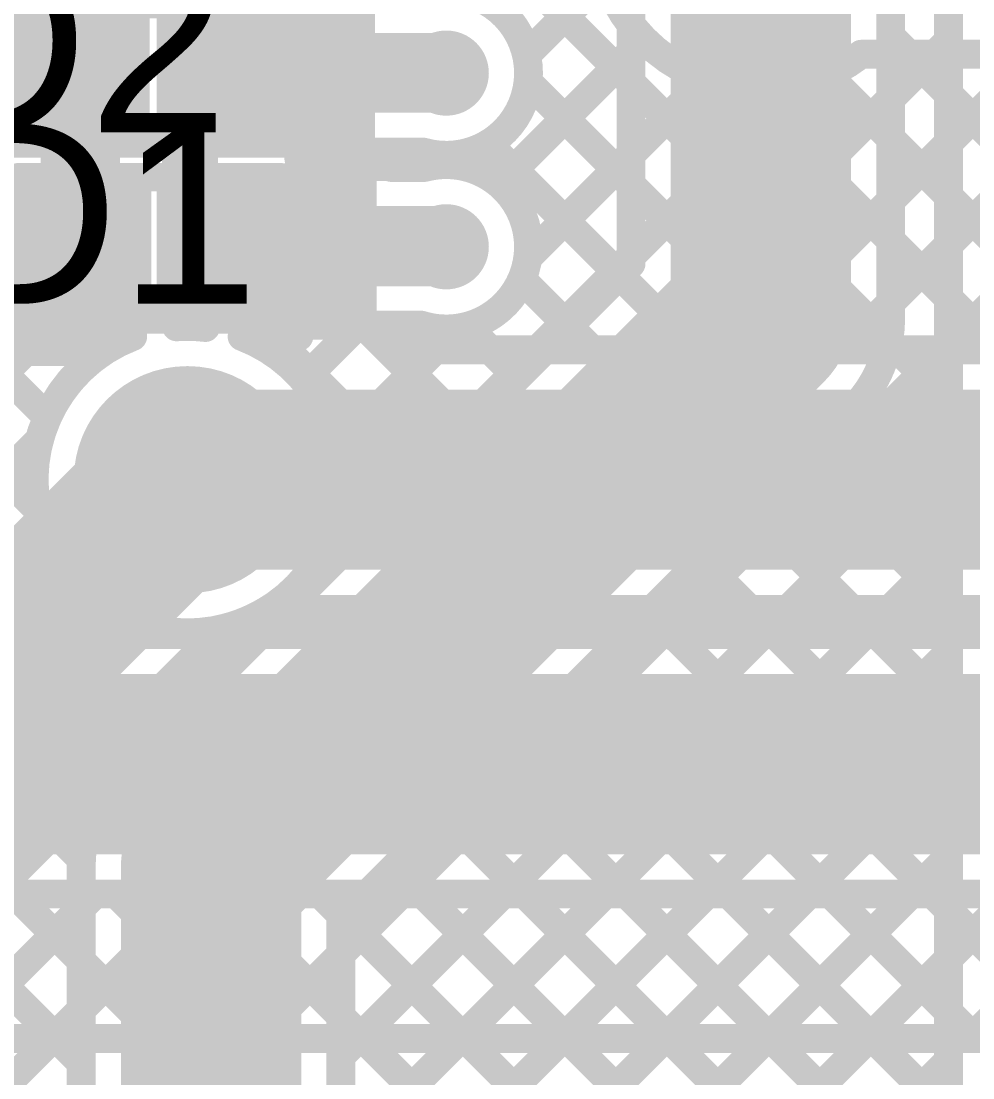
# Model space of a CAD drawing. Header units: millimetres. Extents: x 0 to 214, y 0 to 214.
# Drawn here: x 1.0279 to 1.2918, y 1.6591 to 1.9522 of the extents above; entities that cross this region are included whole.
import ezdxf

# ---------------------------------------------------------------- set-up
doc = ezdxf.new("R2010")
doc.units = ezdxf.units.MM
doc.header["$MEASUREMENT"] = 0
for name, color, linetype in [('BottomLayer', 5, 'Continuous'), ('BottomOverlay', 54, 'Continuous'), ('BottomPaste', 16, 'Continuous'), ('BottomSolder', 6, 'Continuous'), ('TopLayer', 1, 'Continuous'), ('TopOverlay', 2, 'Continuous'), ('TopPaste', 8, 'Continuous'), ('TopSolder', 216, 'Continuous'), ('ViaHoleLayer', 16, 'Continuous')]:
    doc.layers.add(name, color=color, linetype=linetype)
doc.styles.add('Arial', font='', dxfattribs={"height": 0.2})
doc.styles.get('Arial').set_extended_font_data('Arial')

# ---------------------------------------------------------------- blocks, each defined once
blk = doc.blocks.new('RES_0603_B_232')
at = {"layer": 'BottomLayer'}
for points in [[(-0.045, -0.0175), (-0.045, 0.0175), (-0.015, 0.0175), (-0.015, -0.0175)], [(0.015, -0.0175), (0.015, 0.0175), (0.045, 0.0175), (0.045, -0.0175)]]:
    blk.add_hatch(color=5, dxfattribs=at).paths.add_polyline_path(points)
at = {"layer": 'BottomPaste'}
for points in [[(-0.045, -0.0175), (-0.045, 0.0175), (-0.015, 0.0175), (-0.015, -0.0175)], [(0.015, -0.0175), (0.015, 0.0175), (0.045, 0.0175), (0.045, -0.0175)]]:
    blk.add_hatch(color=16, dxfattribs=at).paths.add_polyline_path(points)
at = {"layer": 'BottomSolder'}
for points in [[(-0.049, -0.0215), (-0.049, 0.0215), (-0.011, 0.0215), (-0.011, -0.0215)], [(0.011, -0.0215), (0.011, 0.0215), (0.049, 0.0215), (0.049, -0.0215)]]:
    blk.add_hatch(color=6, dxfattribs=at).paths.add_polyline_path(points)
at = {"layer": 'BottomOverlay', "const_width": 0.005}
for points in [[(-0.049, 0.021), (0.049, 0.021)], [(-0.049, -0.021), (-0.049, 0.021)], [(0.049, -0.021), (0.049, 0.021)], [(-0.049, -0.021), (0.049, -0.021)]]:
    blk.add_lwpolyline(points, dxfattribs=at)
at = {"layer": 'BottomOverlay', "const_width": 0.0025}
for points in [[(-0.05025, 0.021, 1), (-0.04775, 0.021, 1)], [(-0.05025, 0.021, 1), (-0.04775, 0.021, 1)], [(0.04775, 0.021, 1), (0.05025, 0.021, 1)], [(0.04775, 0.021, 1), (0.05025, 0.021, 1)], [(-0.05025, -0.021, 1), (-0.04775, -0.021, 1)], [(-0.05025, -0.021, 1), (-0.04775, -0.021, 1)], [(0.04775, -0.021, 1), (0.05025, -0.021, 1)], [(0.04775, -0.021, 1), (0.05025, -0.021, 1)]]:
    blk.add_lwpolyline(points, format="xyb", close=True, dxfattribs=at)
blk = doc.blocks.new('RES_0603_B_233')
at = {"layer": 'BottomLayer'}
for points in [[(-0.045, -0.0175), (-0.045, 0.0175), (-0.015, 0.0175), (-0.015, -0.0175)], [(0.015, -0.0175), (0.015, 0.0175), (0.045, 0.0175), (0.045, -0.0175)]]:
    blk.add_hatch(color=5, dxfattribs=at).paths.add_polyline_path(points)
at = {"layer": 'BottomPaste'}
for points in [[(-0.045, -0.0175), (-0.045, 0.0175), (-0.015, 0.0175), (-0.015, -0.0175)], [(0.015, -0.0175), (0.015, 0.0175), (0.045, 0.0175), (0.045, -0.0175)]]:
    blk.add_hatch(color=16, dxfattribs=at).paths.add_polyline_path(points)
at = {"layer": 'BottomSolder'}
for points in [[(-0.049, -0.0215), (-0.049, 0.0215), (-0.011, 0.0215), (-0.011, -0.0215)], [(0.011, -0.0215), (0.011, 0.0215), (0.049, 0.0215), (0.049, -0.0215)]]:
    blk.add_hatch(color=6, dxfattribs=at).paths.add_polyline_path(points)
at = {"layer": 'BottomOverlay', "const_width": 0.005}
for points in [[(-0.049, 0.021), (0.049, 0.021)], [(-0.049, -0.021), (-0.049, 0.021)], [(0.049, -0.021), (0.049, 0.021)], [(-0.049, -0.021), (0.049, -0.021)]]:
    blk.add_lwpolyline(points, dxfattribs=at)
at = {"layer": 'BottomOverlay', "const_width": 0.0025}
for points in [[(-0.05025, 0.021, 1), (-0.04775, 0.021, 1)], [(-0.05025, 0.021, 1), (-0.04775, 0.021, 1)], [(0.04775, 0.021, 1), (0.05025, 0.021, 1)], [(0.04775, 0.021, 1), (0.05025, 0.021, 1)], [(-0.05025, -0.021, 1), (-0.04775, -0.021, 1)], [(-0.05025, -0.021, 1), (-0.04775, -0.021, 1)], [(0.04775, -0.021, 1), (0.05025, -0.021, 1)], [(0.04775, -0.021, 1), (0.05025, -0.021, 1)]]:
    blk.add_lwpolyline(points, format="xyb", close=True, dxfattribs=at)
blk = doc.blocks.new('LED_0402_259')
at = {"layer": 'TopLayer'}
for points in [[(-0.0309055, 0.01417325), (-0.0064961, 0.01417325), (-0.0064961, -0.01417325), (-0.0309055, -0.01417325)], [(0.0064961, 0.01417325), (0.0309055, 0.01417325), (0.0309055, -0.01417325), (0.0064961, -0.01417325)]]:
    blk.add_hatch(color=1, dxfattribs=at).paths.add_polyline_path(points)
at = {"layer": 'TopOverlay'}
blk.add_hatch(color=2, dxfattribs=at).paths.add_polyline_path([(0.0370004, -0.0220328), (0.0630004, -0.0220328), (0.0630004, 0.0219672), (0.0370004, 0.0219672)])
at = {"layer": 'TopPaste'}
for points in [[(-0.0309055, 0.01417325), (-0.0064961, 0.01417325), (-0.0064961, -0.01417325), (-0.0309055, -0.01417325)], [(0.0064961, 0.01417325), (0.0309055, 0.01417325), (0.0309055, -0.01417325), (0.0064961, -0.01417325)]]:
    blk.add_hatch(color=8, dxfattribs=at).paths.add_polyline_path(points)
at = {"layer": 'TopSolder'}
for points in [[(-0.0349055, 0.01817325), (-0.0024961, 0.01817325), (-0.0024961, -0.01817325), (-0.0349055, -0.01817325)], [(0.0024961, 0.01817325), (0.0349055, 0.01817325), (0.0349055, -0.01817325), (0.0024961, -0.01817325)]]:
    blk.add_hatch(color=216, dxfattribs=at).paths.add_polyline_path(points)
at = {"layer": 'TopOverlay', "const_width": 0.007874}
for points in [[(-0.036, -0.019), (-0.036, 0.019)], [(-0.036, 0.019), (0.037, 0.019)], [(0.037, -0.019), (0.037, 0.019)], [(-0.036, -0.019), (0.037, -0.019)]]:
    blk.add_lwpolyline(points, dxfattribs=at)
at = {"layer": 'TopOverlay', "const_width": 0.003937}
for points in [[(-0.0379685, 0.019, 1), (-0.0340315, 0.019, 1)], [(-0.0379685, 0.019, 1), (-0.0340315, 0.019, 1)], [(0.0350315, 0.019, 1), (0.0389685, 0.019, 1)], [(0.0350315, 0.019, 1), (0.0389685, 0.019, 1)], [(-0.0379685, -0.019, 1), (-0.0340315, -0.019, 1)], [(-0.0379685, -0.019, 1), (-0.0340315, -0.019, 1)], [(0.0350315, -0.019, 1), (0.0389685, -0.019, 1)], [(0.0350315, -0.019, 1), (0.0389685, -0.019, 1)]]:
    blk.add_lwpolyline(points, format="xyb", close=True, dxfattribs=at)
blk = doc.blocks.new('LED_0402_260')
at = {"layer": 'TopLayer'}
for points in [[(-0.0309055, 0.01417325), (-0.0064961, 0.01417325), (-0.0064961, -0.01417325), (-0.0309055, -0.01417325)], [(0.0064961, 0.01417325), (0.0309055, 0.01417325), (0.0309055, -0.01417325), (0.0064961, -0.01417325)]]:
    blk.add_hatch(color=1, dxfattribs=at).paths.add_polyline_path(points)
at = {"layer": 'TopOverlay'}
blk.add_hatch(color=2, dxfattribs=at).paths.add_polyline_path([(0.0370004, -0.0220328), (0.0630004, -0.0220328), (0.0630004, 0.0219672), (0.0370004, 0.0219672)])
at = {"layer": 'TopPaste'}
for points in [[(-0.0309055, 0.01417325), (-0.0064961, 0.01417325), (-0.0064961, -0.01417325), (-0.0309055, -0.01417325)], [(0.0064961, 0.01417325), (0.0309055, 0.01417325), (0.0309055, -0.01417325), (0.0064961, -0.01417325)]]:
    blk.add_hatch(color=8, dxfattribs=at).paths.add_polyline_path(points)
at = {"layer": 'TopSolder'}
for points in [[(-0.0349055, 0.01817325), (-0.0024961, 0.01817325), (-0.0024961, -0.01817325), (-0.0349055, -0.01817325)], [(0.0024961, 0.01817325), (0.0349055, 0.01817325), (0.0349055, -0.01817325), (0.0024961, -0.01817325)]]:
    blk.add_hatch(color=216, dxfattribs=at).paths.add_polyline_path(points)
at = {"layer": 'TopOverlay', "const_width": 0.007874}
for points in [[(-0.036, 0.019), (0.037, 0.019)], [(-0.036, -0.019), (-0.036, 0.019)], [(0.037, -0.019), (0.037, 0.019)], [(-0.036, -0.019), (0.037, -0.019)]]:
    blk.add_lwpolyline(points, dxfattribs=at)
at = {"layer": 'TopOverlay', "const_width": 0.003937}
for points in [[(-0.0379685, 0.019, 1), (-0.0340315, 0.019, 1)], [(-0.0379685, 0.019, 1), (-0.0340315, 0.019, 1)], [(0.0350315, 0.019, 1), (0.0389685, 0.019, 1)], [(0.0350315, 0.019, 1), (0.0389685, 0.019, 1)], [(-0.0379685, -0.019, 1), (-0.0340315, -0.019, 1)], [(-0.0379685, -0.019, 1), (-0.0340315, -0.019, 1)], [(0.0350315, -0.019, 1), (0.0389685, -0.019, 1)], [(0.0350315, -0.019, 1), (0.0389685, -0.019, 1)]]:
    blk.add_lwpolyline(points, format="xyb", close=True, dxfattribs=at)

msp = doc.modelspace()

# ---------------------------------------------------------------- hatches: boundary and pattern name
at = {"layer": 'BottomLayer'}
h = msp.add_hatch(color=5, dxfattribs=at)
edge = h.paths.add_edge_path()
edge.add_arc((1.233, 1.979), 0.031496, 0, 360)
h = msp.add_hatch(color=5, dxfattribs=at)
edge = h.paths.add_edge_path()
edge.add_arc((1.1457653, 1.9377653), 0.011811, 0, 360)
h = msp.add_hatch(color=5, dxfattribs=at)
edge = h.paths.add_edge_path()
edge.add_arc((1.1457653, 1.8895906), 0.011811, 0, 360)
h = msp.add_hatch(color=5, dxfattribs=at)
edge = h.paths.add_edge_path()
edge.add_arc((1.074, 1.825), 0.031496, 0, 360)
at = {"layer": 'BottomSolder'}
h = msp.add_hatch(color=6, dxfattribs=at)
edge = h.paths.add_edge_path()
edge.add_arc((1.074, 1.825), 0.019748, 0, 360)
at = {"layer": 'TopLayer'}
h = msp.add_hatch(color=1, dxfattribs=at)
edge = h.paths.add_edge_path()
edge.add_arc((1.233, 1.979), 0.031496, 0, 360)
h = msp.add_hatch(color=1, dxfattribs=at)
edge = h.paths.add_edge_path()
edge.add_arc((1.1457653, 1.9377653), 0.011811, 0, 360)
h = msp.add_hatch(color=1, dxfattribs=at)
edge = h.paths.add_edge_path()
edge.add_arc((1.1457653, 1.8895906), 0.011811, 0, 360)
h = msp.add_hatch(color=1, dxfattribs=at)
edge = h.paths.add_edge_path()
edge.add_arc((1.074, 1.825), 0.031496, 0, 360)
at = {"layer": 'TopSolder'}
h = msp.add_hatch(color=216, dxfattribs=at)
edge = h.paths.add_edge_path()
edge.add_arc((1.074, 1.825), 0.019748, 0, 360)
at = {"layer": 'ViaHoleLayer'}
h = msp.add_hatch(color=16, dxfattribs=at)
edge = h.paths.add_edge_path()
edge.add_arc((1.1457653, 1.9377653), 0.0059055, 0, 360)
h = msp.add_hatch(color=16, dxfattribs=at)
edge = h.paths.add_edge_path()
edge.add_arc((1.1457653, 1.8895906), 0.0059055, 0, 360)
h = msp.add_hatch(color=16, dxfattribs=at)
edge = h.paths.add_edge_path()
edge.add_arc((1.074, 1.825), 0.015748, 0, 360)

# ---------------------------------------------------------------- linework, layer by layer
at = {"layer": 'BottomLayer', "const_width": 0.008}
for points in [[(1.260819, 1.943, -2.036529733879477), (1.260819, 2.015)], [(1.1397369, 1.9597653, -0.4949039698494527), (1.1685763, 1.9377653)], [(1.1685763, 1.9377653, -0.4949039698494526), (1.1397369, 1.9157653)], [(1.1397369, 1.9115906, -0.4949039698494527), (1.1685763, 1.8895906)], [(1.1685763, 1.8895906, -0.4949039698494526), (1.1397369, 1.8675906)], [(1.071, 1.8673901, -0.04718108899777586), (1.079, 1.8672009)], [(1.0965814, 1.789, -0.9891756814934873), (1.0506405, 1.8605)]]:
    msp.add_lwpolyline(points, format="xyb", dxfattribs=at)
at = {"layer": 'BottomLayer'}
for points, const_width in [([(0.871507, 1.9777318), (1.0322696, 1.8169692)], 0.008), ([(1.233, 1.937504), (1.233, 1.979)], 0.01), ([(1.1616692, 1.9704126), (1.2710818, 1.861)], 0.008), ([(0.8573649, 1.9635897), (1.0388766, 1.7820779)], 0.008), ([(1.1680078, 1.9428264), (1.1898275, 1.9646461)], 0.008), ([(1.0705004, 1.9175), (1.0705004, 1.9580306)], 0.008), ([(1.0785004, 1.9092653), (1.0785004, 1.9580306)], 0.008), ([(1.0705004, 1.9484442), (1.0785004, 1.9404442)], 0.008), ([(1.1604836, 1.9070179), (1.2005634, 1.9470977)], 0.008), ([(1.0162347, 1.9377653), (1.0445004, 1.9377653)], 0.02), ([(1.1054996, 1.9377653), (1.1455306, 1.9377653)], 0.022), ([(1.1993186, 1.861), (1.2813186, 1.943)], 0.008), ([(1.2276029, 1.861), (1.3096029, 1.943)], 0.008), ([(1.2558872, 1.861), (1.3378872, 1.943)], 0.008), ([(1.260819, 1.943), (1.387181, 1.943)], 0.008), ([(1.2739347, 1.943), (1.3559347, 1.861)], 0.008), ([(1.2841715, 1.861), (1.3661715, 1.943)], 0.008), ([(1.0705004, 1.9301719), (1.0785004, 1.9381719)], 0.008), ([(1.2513026, 1.9373478), (1.3276504, 1.861)], 0.008), ([(1.1683839, 1.8866339), (1.2178503, 1.9361003)], 0.008), ([(1.168448, 1.9353495), (1.2427975, 1.861)], 0.008), ([(1.1710343, 1.861), (1.2452062, 1.9351719)], 0.008), ([(1.2263776, 1.9339885), (1.2993661, 1.861)], 0.008), ([(1.0705004, 1.9201599), (1.0785004, 1.9121599)], 0.008), ([(1.071, 1.8673901), (1.071, 1.9175)], 0.008), ([(1.1305004, 1.9115906), (1.1305004, 1.9157653)], 0.008), ([(1.131, 1.9157653), (1.1397369, 1.9157653)], 0.008), ([(1.131, 1.9115906), (1.131, 1.9157653)], 0.008), ([(1.1314636, 1.9157653), (1.1356383, 1.9115906)], 0.008), ([(1.1573803, 1.9181329), (1.2145132, 1.861)], 0.008), ([(1.136772, 1.9115906), (1.1407042, 1.9155228)], 0.008), ([(1.131, 1.9115906), (1.1397369, 1.9115906)], 0.008), ([(1.071, 1.9023872), (1.0785004, 1.9098876)], 0.008), ([(1.079, 1.8672009), (1.079, 1.9092653)], 0.008), ([(1.1055906, 1.8895906), (1.1457653, 1.8895906)], 0.022), ([(0.998, 1.889), (1.045, 1.889)], 0.02), ([(1.071, 1.891376), (1.079, 1.883376)], 0.008), ([(1.071, 1.8741029), (1.079, 1.8821029)], 0.008), ([(1.1666994, 1.8805295), (1.1862289, 1.861)], 0.008), ([(1.0095231, 1.868), (1.0351965, 1.8423266)], 0.008), ([(1.131, 1.8675906), (1.1397369, 1.8675906)], 0.008), ([(1.131, 1.861), (1.131, 1.8675906)], 0.008), ([(1.14275, 1.861), (1.148722, 1.866972)], 0.008), ([(1.1514463, 1.8674983), (1.1579446, 1.861)], 0.008), ([(0.9506907, 1.7820779), (1.0291128, 1.8605)], 0.008), ([(1.019, 1.8605), (1.0506405, 1.8605)], 0.008), ([(1.0453074, 1.8605), (1.0475478, 1.8582596)], 0.008), ([(1.131, 1.861), (1.3794186, 1.861)], 0.008), ([(1.073, 1.825), (1.074, 1.825)], 0.05), ([(1.074, 1.825), (1.402, 1.825)], 0.05), ([(0.978975, 1.7820779), (1.0329725, 1.8360754)], 0.008), ([(1.0072593, 1.7820779), (1.0345022, 1.8093208)], 0.008), ([(1.0355436, 1.7820779), (1.0462666, 1.7928009)], 0.008), ([(1.0921122, 1.7820779), (1.0990343, 1.789)], 0.008), ([(1.0965814, 1.789), (1.3794186, 1.789)], 0.008), ([(1.1168074, 1.789), (1.1237295, 1.7820779)], 0.008), ([(1.1203965, 1.7820779), (1.1273186, 1.789)], 0.008), ([(1.1450917, 1.789), (1.1520138, 1.7820779)], 0.008), ([(1.1486808, 1.7820779), (1.1556029, 1.789)], 0.008), ([(1.173376, 1.789), (1.1802981, 1.7820779)], 0.008), ([(1.1769651, 1.7820779), (1.1838872, 1.789)], 0.008), ([(1.2016603, 1.789), (1.2085824, 1.7820779)], 0.008), ([(1.2052494, 1.7820779), (1.2121715, 1.789)], 0.008), ([(1.2299446, 1.789), (1.2368667, 1.7820779)], 0.008), ([(1.2335337, 1.7820779), (1.2404558, 1.789)], 0.008), ([(1.2582289, 1.789), (1.265151, 1.7820779)], 0.008), ([(1.261818, 1.7820779), (1.2687401, 1.789)], 0.008), ([(1.2865132, 1.789), (1.2934353, 1.7820779)], 0.008), ([(1.2901023, 1.7820779), (1.2970244, 1.789)], 0.008), ([(1.0913266, 1.7861965), (1.0954452, 1.7820779)], 0.008), ([(0.9205035, 1.7820779), (1.3794186, 1.7820779)], 0.008), ([(0.8979221, 1.7460779), (1.402, 1.7460779)], 0.05), ([(0.9205035, 1.7100779), (1.3794186, 1.7100779)], 0.008), ([(0.9977394, 1.7100779), (1.0378173, 1.67)], 0.008), ([(1.0083186, 1.67), (1.0483965, 1.7100779)], 0.008), ([(1.0260237, 1.7100779), (1.0661016, 1.67)], 0.008), ([(1.0366029, 1.67), (1.0766808, 1.7100779)], 0.008), ([(1.054308, 1.7100779), (1.0943859, 1.67)], 0.008), ([(1.0648872, 1.67), (1.1049651, 1.7100779)], 0.008), ([(1.0825923, 1.7100779), (1.1226702, 1.67)], 0.008), ([(1.0931715, 1.67), (1.1332494, 1.7100779)], 0.008), ([(1.1108766, 1.7100779), (1.1509545, 1.67)], 0.008), ([(1.1214558, 1.67), (1.1615337, 1.7100779)], 0.008), ([(1.1391609, 1.7100779), (1.1792388, 1.67)], 0.008), ([(1.1497401, 1.67), (1.189818, 1.7100779)], 0.008), ([(1.1674452, 1.7100779), (1.2075231, 1.67)], 0.008), ([(1.1780244, 1.67), (1.2181023, 1.7100779)], 0.008), ([(1.1957295, 1.7100779), (1.2358074, 1.67)], 0.008), ([(1.2063087, 1.67), (1.2463866, 1.7100779)], 0.008), ([(1.2240138, 1.7100779), (1.2640917, 1.67)], 0.008), ([(1.234593, 1.67), (1.2746709, 1.7100779)], 0.008), ([(1.2522981, 1.7100779), (1.292376, 1.67)], 0.008), ([(1.2628773, 1.67), (1.3029552, 1.7100779)], 0.008), ([(1.2805824, 1.7100779), (1.3206603, 1.67)], 0.008), ([(1.2911616, 1.67), (1.3312395, 1.7100779)], 0.008), ([(0.5242672, 1.67), (1.3794186, 1.67)], 0.008)]:
    msp.add_lwpolyline(points, dxfattribs=dict(at, const_width=const_width))
for points, const_width in [([(1.0685004, 1.9484442, 1), (1.0725004, 1.9484442, 1)], 0.004), ([(1.1985634, 1.9470977, 1), (1.2025634, 1.9470977, 1)], 0.004), ([(1.0395004, 1.9377653, 1), (1.0495004, 1.9377653, 1)], 0.01), ([(1.0999996, 1.9377653, 1), (1.1109996, 1.9377653, 1)], 0.011), ([(1.1400306, 1.9377653, 1), (1.1510306, 1.9377653, 1)], 0.011), ([(1.1660078, 1.9428264, 1), (1.1700078, 1.9428264, 1)], 0.004), ([(1.258819, 1.943, 1), (1.262819, 1.943, 1)], 0.004), ([(1.258819, 1.943, 1), (1.262819, 1.943, 1)], 0.004), ([(1.2719347, 1.943, 1), (1.2759347, 1.943, 1)], 0.004), ([(1.2793186, 1.943, 1), (1.2833186, 1.943, 1)], 0.004), ([(1.0765004, 1.9404442, 1), (1.0805004, 1.9404442, 1)], 0.004), ([(1.0765004, 1.9381719, 1), (1.0805004, 1.9381719, 1)], 0.004), ([(1.1665763, 1.9377653, 1), (1.1705763, 1.9377653, 1)], 0.004), ([(1.1665763, 1.9377653, 1), (1.1705763, 1.9377653, 1)], 0.004), ([(1.2305, 1.937504, 1), (1.2355, 1.937504, 1)], 0.005), ([(1.2493026, 1.9373478, 1), (1.2533026, 1.9373478, 1)], 0.004), ([(1.166448, 1.9353495, 1), (1.170448, 1.9353495, 1)], 0.004), ([(1.2158503, 1.9361003, 1), (1.2198503, 1.9361003, 1)], 0.004), ([(1.2243776, 1.9339885, 1), (1.2283776, 1.9339885, 1)], 0.004), ([(1.2432062, 1.9351719, 1), (1.2472062, 1.9351719, 1)], 0.004), ([(1.0685004, 1.9301719, 1), (1.0725004, 1.9301719, 1)], 0.004), ([(1.0685004, 1.9201599, 1), (1.0725004, 1.9201599, 1)], 0.004), ([(1.0685004, 1.9175, 1), (1.0725004, 1.9175, 1)], 0.004), ([(1.069, 1.9175, 1), (1.073, 1.9175, 1)], 0.004), ([(1.1285004, 1.9157653, 1), (1.1325004, 1.9157653, 1)], 0.004), ([(1.129, 1.9157653, 1), (1.133, 1.9157653, 1)], 0.004), ([(1.129, 1.9157653, 1), (1.133, 1.9157653, 1)], 0.004), ([(1.1294636, 1.9157653, 1), (1.1334636, 1.9157653, 1)], 0.004), ([(1.1377369, 1.9157653, 1), (1.1417369, 1.9157653, 1)], 0.004), ([(1.1377369, 1.9157653, 1), (1.1417369, 1.9157653, 1)], 0.004), ([(1.1553803, 1.9181329, 1), (1.1593803, 1.9181329, 1)], 0.004), ([(1.1387042, 1.9155228, 1), (1.1427042, 1.9155228, 1)], 0.004), ([(1.0765004, 1.9121599, 1), (1.0805004, 1.9121599, 1)], 0.004), ([(1.1285004, 1.9115906, 1), (1.1325004, 1.9115906, 1)], 0.004), ([(1.129, 1.9115906, 1), (1.133, 1.9115906, 1)], 0.004), ([(1.129, 1.9115906, 1), (1.133, 1.9115906, 1)], 0.004), ([(1.1336383, 1.9115906, 1), (1.1376383, 1.9115906, 1)], 0.004), ([(1.134772, 1.9115906, 1), (1.138772, 1.9115906, 1)], 0.004), ([(1.1377369, 1.9115906, 1), (1.1417369, 1.9115906, 1)], 0.004), ([(1.1377369, 1.9115906, 1), (1.1417369, 1.9115906, 1)], 0.004), ([(1.0765004, 1.9098876, 1), (1.0805004, 1.9098876, 1)], 0.004), ([(1.0765004, 1.9092653, 1), (1.0805004, 1.9092653, 1)], 0.004), ([(1.077, 1.9092653, 1), (1.081, 1.9092653, 1)], 0.004), ([(1.1584836, 1.9070179, 1), (1.1624836, 1.9070179, 1)], 0.004), ([(1.069, 1.9023872, 1), (1.073, 1.9023872, 1)], 0.004), ([(1.1000906, 1.8895906, 1), (1.1110906, 1.8895906, 1)], 0.011), ([(1.1402653, 1.8895906, 1), (1.1512653, 1.8895906, 1)], 0.011), ([(1.04, 1.889, 1), (1.05, 1.889, 1)], 0.01), ([(1.069, 1.891376, 1), (1.073, 1.891376, 1)], 0.004), ([(1.1665763, 1.8895906, 1), (1.1705763, 1.8895906, 1)], 0.004), ([(1.1665763, 1.8895906, 1), (1.1705763, 1.8895906, 1)], 0.004), ([(1.1663839, 1.8866339, 1), (1.1703839, 1.8866339, 1)], 0.004), ([(1.077, 1.883376, 1), (1.081, 1.883376, 1)], 0.004), ([(1.077, 1.8821029, 1), (1.081, 1.8821029, 1)], 0.004), ([(1.1646994, 1.8805295, 1), (1.1686994, 1.8805295, 1)], 0.004), ([(1.069, 1.8741029, 1), (1.073, 1.8741029, 1)], 0.004), ([(1.069, 1.8673901, 1), (1.073, 1.8673901, 1)], 0.004), ([(1.069, 1.8673901, 1), (1.073, 1.8673901, 1)], 0.004), ([(1.077, 1.8672009, 1), (1.081, 1.8672009, 1)], 0.004), ([(1.077, 1.8672009, 1), (1.081, 1.8672009, 1)], 0.004), ([(1.129, 1.8675906, 1), (1.133, 1.8675906, 1)], 0.004), ([(1.129, 1.8675906, 1), (1.133, 1.8675906, 1)], 0.004), ([(1.1377369, 1.8675906, 1), (1.1417369, 1.8675906, 1)], 0.004), ([(1.1377369, 1.8675906, 1), (1.1417369, 1.8675906, 1)], 0.004), ([(1.146722, 1.866972, 1), (1.150722, 1.866972, 1)], 0.004), ([(1.1494463, 1.8674983, 1), (1.1534463, 1.8674983, 1)], 0.004), ([(1.0271128, 1.8605, 1), (1.0311128, 1.8605, 1)], 0.004), ([(1.0433074, 1.8605, 1), (1.0473074, 1.8605, 1)], 0.004), ([(1.0486405, 1.8605, 1), (1.0526405, 1.8605, 1)], 0.004), ([(1.0486405, 1.8605, 1), (1.0526405, 1.8605, 1)], 0.004), ([(1.129, 1.861, 1), (1.133, 1.861, 1)], 0.004), ([(1.129, 1.861, 1), (1.133, 1.861, 1)], 0.004), ([(1.14075, 1.861, 1), (1.14475, 1.861, 1)], 0.004), ([(1.1559446, 1.861, 1), (1.1599446, 1.861, 1)], 0.004), ([(1.1690343, 1.861, 1), (1.1730343, 1.861, 1)], 0.004), ([(1.1842289, 1.861, 1), (1.1882289, 1.861, 1)], 0.004), ([(1.1973186, 1.861, 1), (1.2013186, 1.861, 1)], 0.004), ([(1.2125132, 1.861, 1), (1.2165132, 1.861, 1)], 0.004), ([(1.2256029, 1.861, 1), (1.2296029, 1.861, 1)], 0.004), ([(1.2407975, 1.861, 1), (1.2447975, 1.861, 1)], 0.004), ([(1.2538872, 1.861, 1), (1.2578872, 1.861, 1)], 0.004), ([(1.2690818, 1.861, 1), (1.2730818, 1.861, 1)], 0.004), ([(1.2821715, 1.861, 1), (1.2861715, 1.861, 1)], 0.004), ([(1.0455478, 1.8582596, 1), (1.0495478, 1.8582596, 1)], 0.004), ([(1.0605, 1.825, 1), (1.0855, 1.825, 1)], 0.025), ([(1.0615, 1.825, 1), (1.0865, 1.825, 1)], 0.025), ([(1.0615, 1.825, 1), (1.0865, 1.825, 1)], 0.025), ([(1.0331965, 1.8423266, 1), (1.0371965, 1.8423266, 1)], 0.004), ([(1.0309725, 1.8360754, 1), (1.0349725, 1.8360754, 1)], 0.004), ([(1.0302696, 1.8169692, 1), (1.0342696, 1.8169692, 1)], 0.004), ([(1.0325022, 1.8093208, 1), (1.0365022, 1.8093208, 1)], 0.004), ([(1.0442666, 1.7928009, 1), (1.0482666, 1.7928009, 1)], 0.004), ([(1.0945814, 1.789, 1), (1.0985814, 1.789, 1)], 0.004), ([(1.0945814, 1.789, 1), (1.0985814, 1.789, 1)], 0.004), ([(1.0970343, 1.789, 1), (1.1010343, 1.789, 1)], 0.004), ([(1.1148074, 1.789, 1), (1.1188074, 1.789, 1)], 0.004), ([(1.1253186, 1.789, 1), (1.1293186, 1.789, 1)], 0.004), ([(1.1430917, 1.789, 1), (1.1470917, 1.789, 1)], 0.004), ([(1.1536029, 1.789, 1), (1.1576029, 1.789, 1)], 0.004), ([(1.171376, 1.789, 1), (1.175376, 1.789, 1)], 0.004), ([(1.1818872, 1.789, 1), (1.1858872, 1.789, 1)], 0.004), ([(1.1996603, 1.789, 1), (1.2036603, 1.789, 1)], 0.004), ([(1.2101715, 1.789, 1), (1.2141715, 1.789, 1)], 0.004), ([(1.2279446, 1.789, 1), (1.2319446, 1.789, 1)], 0.004), ([(1.2384558, 1.789, 1), (1.2424558, 1.789, 1)], 0.004), ([(1.2562289, 1.789, 1), (1.2602289, 1.789, 1)], 0.004), ([(1.2667401, 1.789, 1), (1.2707401, 1.789, 1)], 0.004), ([(1.2845132, 1.789, 1), (1.2885132, 1.789, 1)], 0.004), ([(1.0893266, 1.7861965, 1), (1.0933266, 1.7861965, 1)], 0.004), ([(1.0335436, 1.7820779, 1), (1.0375436, 1.7820779, 1)], 0.004), ([(1.0368766, 1.7820779, 1), (1.0408766, 1.7820779, 1)], 0.004), ([(1.0901122, 1.7820779, 1), (1.0941122, 1.7820779, 1)], 0.004), ([(1.0934452, 1.7820779, 1), (1.0974452, 1.7820779, 1)], 0.004), ([(1.1183965, 1.7820779, 1), (1.1223965, 1.7820779, 1)], 0.004), ([(1.1217295, 1.7820779, 1), (1.1257295, 1.7820779, 1)], 0.004), ([(1.1466808, 1.7820779, 1), (1.1506808, 1.7820779, 1)], 0.004), ([(1.1500138, 1.7820779, 1), (1.1540138, 1.7820779, 1)], 0.004), ([(1.1749651, 1.7820779, 1), (1.1789651, 1.7820779, 1)], 0.004), ([(1.1782981, 1.7820779, 1), (1.1822981, 1.7820779, 1)], 0.004), ([(1.2032494, 1.7820779, 1), (1.2072494, 1.7820779, 1)], 0.004), ([(1.2065824, 1.7820779, 1), (1.2105824, 1.7820779, 1)], 0.004), ([(1.2315337, 1.7820779, 1), (1.2355337, 1.7820779, 1)], 0.004), ([(1.2348667, 1.7820779, 1), (1.2388667, 1.7820779, 1)], 0.004), ([(1.259818, 1.7820779, 1), (1.263818, 1.7820779, 1)], 0.004), ([(1.263151, 1.7820779, 1), (1.267151, 1.7820779, 1)], 0.004), ([(1.2881023, 1.7820779, 1), (1.2921023, 1.7820779, 1)], 0.004), ([(1.2914353, 1.7820779, 1), (1.2954353, 1.7820779, 1)], 0.004), ([(1.0240237, 1.7100779, 1), (1.0280237, 1.7100779, 1)], 0.004), ([(1.0463965, 1.7100779, 1), (1.0503965, 1.7100779, 1)], 0.004), ([(1.052308, 1.7100779, 1), (1.056308, 1.7100779, 1)], 0.004), ([(1.0746808, 1.7100779, 1), (1.0786808, 1.7100779, 1)], 0.004), ([(1.0805923, 1.7100779, 1), (1.0845923, 1.7100779, 1)], 0.004), ([(1.1029651, 1.7100779, 1), (1.1069651, 1.7100779, 1)], 0.004), ([(1.1088766, 1.7100779, 1), (1.1128766, 1.7100779, 1)], 0.004), ([(1.1312494, 1.7100779, 1), (1.1352494, 1.7100779, 1)], 0.004), ([(1.1371609, 1.7100779, 1), (1.1411609, 1.7100779, 1)], 0.004), ([(1.1595337, 1.7100779, 1), (1.1635337, 1.7100779, 1)], 0.004), ([(1.1654452, 1.7100779, 1), (1.1694452, 1.7100779, 1)], 0.004), ([(1.187818, 1.7100779, 1), (1.191818, 1.7100779, 1)], 0.004), ([(1.1937295, 1.7100779, 1), (1.1977295, 1.7100779, 1)], 0.004), ([(1.2161023, 1.7100779, 1), (1.2201023, 1.7100779, 1)], 0.004), ([(1.2220138, 1.7100779, 1), (1.2260138, 1.7100779, 1)], 0.004), ([(1.2443866, 1.7100779, 1), (1.2483866, 1.7100779, 1)], 0.004), ([(1.2502981, 1.7100779, 1), (1.2542981, 1.7100779, 1)], 0.004), ([(1.2726709, 1.7100779, 1), (1.2766709, 1.7100779, 1)], 0.004), ([(1.2785824, 1.7100779, 1), (1.2825824, 1.7100779, 1)], 0.004), ([(1.0346029, 1.67, 1), (1.0386029, 1.67, 1)], 0.004), ([(1.0358173, 1.67, 1), (1.0398173, 1.67, 1)], 0.004), ([(1.0628872, 1.67, 1), (1.0668872, 1.67, 1)], 0.004), ([(1.0641016, 1.67, 1), (1.0681016, 1.67, 1)], 0.004), ([(1.0911715, 1.67, 1), (1.0951715, 1.67, 1)], 0.004), ([(1.0923859, 1.67, 1), (1.0963859, 1.67, 1)], 0.004), ([(1.1194558, 1.67, 1), (1.1234558, 1.67, 1)], 0.004), ([(1.1206702, 1.67, 1), (1.1246702, 1.67, 1)], 0.004), ([(1.1477401, 1.67, 1), (1.1517401, 1.67, 1)], 0.004), ([(1.1489545, 1.67, 1), (1.1529545, 1.67, 1)], 0.004), ([(1.1760244, 1.67, 1), (1.1800244, 1.67, 1)], 0.004), ([(1.1772388, 1.67, 1), (1.1812388, 1.67, 1)], 0.004), ([(1.2043087, 1.67, 1), (1.2083087, 1.67, 1)], 0.004), ([(1.2055231, 1.67, 1), (1.2095231, 1.67, 1)], 0.004), ([(1.232593, 1.67, 1), (1.236593, 1.67, 1)], 0.004), ([(1.2338074, 1.67, 1), (1.2378074, 1.67, 1)], 0.004), ([(1.2608773, 1.67, 1), (1.2648773, 1.67, 1)], 0.004), ([(1.2620917, 1.67, 1), (1.2660917, 1.67, 1)], 0.004), ([(1.2891616, 1.67, 1), (1.2931616, 1.67, 1)], 0.004), ([(1.290376, 1.67, 1), (1.294376, 1.67, 1)], 0.004)]:
    msp.add_lwpolyline(points, format="xyb", close=True, dxfattribs=dict(at, const_width=const_width))
at = {"layer": 'TopLayer'}
for points, const_width in [([(0.8275232, 2.0499999), (1.0351965, 1.8423266)], 0.008), ([(1.285, 0.9835814), (1.285, 2.0100884)], 0.008), ([(1.233, 1.87), (1.233, 1.979)], 0.05), ([(1.0442992, 1.9379352), (1.0442992, 1.986)], 0.022), ([(1.1616692, 1.9704126), (1.197, 1.9350818)], 0.008), ([(1.1680078, 1.9428264), (1.1922216, 1.9670402)], 0.008), ([(1.197, 1.8849116), (1.197, 1.9564186)], 0.008), ([(1.269, 1.87), (1.269, 1.9564186)], 0.008), ([(1.269, 1.9479347), (1.285, 1.9319347)], 0.008), ([(1.269, 1.9306814), (1.285, 1.9466814)], 0.008), ([(1.0442992, 1.8898704), (1.0442992, 1.9379352)], 0.022), ([(1.0817008, 1.9379352), (1.0817858, 1.9378502)], 0.022), ([(1.0817858, 1.9378502), (1.1456804, 1.9378502)], 0.022), ([(1.1456804, 1.9378502), (1.1457653, 1.9377653)], 0.022), ([(1.1604836, 1.9070179), (1.197, 1.9435343)], 0.008), ([(1.168448, 1.9353495), (1.197, 1.9067975)], 0.008), ([(1.269, 1.9196504), (1.285, 1.9036504)], 0.008), ([(1.1049055, 1.9158502), (1.1394352, 1.9158502)], 0.008), ([(1.1087675, 1.9118704), (1.1127473, 1.9158502)], 0.008), ([(1.1313787, 1.9158502), (1.1353585, 1.9118704)], 0.008), ([(1.1573803, 1.9181329), (1.1938008, 1.8817124)], 0.008), ([(1.269, 1.9023971), (1.285, 1.9183971)], 0.008), ([(1.1049055, 1.9140391), (1.1070742, 1.9118704)], 0.008), ([(1.1370518, 1.9118704), (1.1407042, 1.9155228)], 0.008), ([(1.1683839, 1.8866339), (1.197, 1.91525)], 0.008), ([(1.1049055, 1.9118704), (1.1408712, 1.9118704)], 0.008), ([(1.0817008, 1.8898704), (1.1454855, 1.8898704)], 0.022), ([(1.1454855, 1.8898704), (1.1457653, 1.8895906)], 0.022), ([(1.080546, 1.717546), (1.233, 1.87)], 0.05), ([(1.269, 1.8913661), (1.285, 1.8753661)], 0.008), ([(1.269, 1.8741128), (1.285, 1.8901128)], 0.008), ([(0.9130343, 1.603), (1.197, 1.8869657)], 0.008), ([(1.0551376, 1.7430492), (1.197, 1.8849116)], 0.008), ([(1.1666994, 1.8805295), (1.1796587, 1.8675703)], 0.008), ([(1.1049055, 1.8678704), (1.1387957, 1.8678704)], 0.008), ([(1.1049055, 1.8646971), (1.1049055, 1.8678704)], 0.008), ([(1.1061991, 1.8527334), (1.1213361, 1.8678704)], 0.008), ([(1.1155706, 1.8338206), (1.148722, 1.866972)], 0.008), ([(1.1227899, 1.8678704), (1.1513744, 1.839286)], 0.008), ([(1.1514463, 1.8674983), (1.1655165, 1.8534281)], 0.008), ([(0.9351623, 1.7665495), (1.0333099, 1.8646971)], 0.008), ([(1.0210945, 1.8646971), (1.0584961, 1.8646971)], 0.008), ([(1.0411103, 1.8646971), (1.0475478, 1.8582596)], 0.008), ([(1.0891677, 1.8646971), (1.1049055, 1.8646971)], 0.008), ([(1.0976789, 1.8646971), (1.1372322, 1.8251438)], 0.008), ([(1.268435, 1.8636468), (1.285, 1.8470818)], 0.008), ([(1.116546, 1.6933745), (1.285, 1.8618285)], 0.008), ([(0.813, 1.564), (1.0735, 1.8245)], 0.05), ([(1.116546, 1.7026344), (1.2584084, 1.8444968)], 0.008), ([(1.2588515, 1.844946), (1.285, 1.8187975)], 0.008), ([(0.9402361, 1.7421477), (1.0325767, 1.8344883)], 0.008), ([(0.9403362, 1.7434391), (1.0329725, 1.8360754)], 0.008), ([(1.116546, 1.6650902), (1.285, 1.8335442)], 0.008), ([(1.2447124, 1.8308008), (1.285, 1.7905132)], 0.008), ([(1.1159406, 1.8181511), (1.1230901, 1.8110017)], 0.008), ([(1.2305703, 1.8166587), (1.285, 1.7622289)], 0.008), ([(1.116546, 1.6368059), (1.285, 1.8052599)], 0.008), ([(1.2164281, 1.8025165), (1.285, 1.7339446)], 0.008), ([(1.202286, 1.7883744), (1.285, 1.7056603)], 0.008), ([(1.0913266, 1.7861965), (1.0948058, 1.7827174)], 0.008), ([(0.9029116, 1.603), (1.0834883, 1.7835767)], 0.008), ([(1.116546, 1.6085216), (1.285, 1.7769756)], 0.008), ([(1.0745752, 1.7746636), (1.0806636, 1.7685752)], 0.008), ([(1.1881438, 1.7742322), (1.285, 1.677376)], 0.008), ([(1.0604331, 1.7605215), (1.0665215, 1.7544331)], 0.008), ([(1.1740017, 1.7600901), (1.285, 1.6490917)], 0.008), ([(1.1393087, 1.603), (1.285, 1.7486913)], 0.008), ([(1.0462909, 1.7463793), (1.052524, 1.7401462)], 0.008), ([(1.1598595, 1.7459479), (1.285, 1.6208074)], 0.008), ([(1.080546, 1.3631726), (1.080546, 1.717546)], 0.05), ([(1.0321488, 1.7322372), (1.0446148, 1.7197711)], 0.008), ([(1.1457174, 1.7318058), (1.285, 1.5925231)], 0.008), ([(1.167593, 1.603), (1.285, 1.720407)], 0.008), ([(1.0180066, 1.718095), (1.044546, 1.6915556)], 0.008), ([(1.044546, 1.603), (1.044546, 1.717546)], 0.008), ([(1.1315752, 1.7176636), (1.2462388, 1.603)], 0.008), ([(0.9413186, 1.603), (1.044546, 1.7062274)], 0.008), ([(1.0038645, 1.7039529), (1.044546, 1.6632713)], 0.008), ([(1.116546, 1.603), (1.116546, 1.7026344)], 0.008), ([(1.1174331, 1.7035215), (1.2179545, 1.603)], 0.008), ([(1.1958773, 1.603), (1.285, 1.6921227)], 0.008), ([(0.9897223, 1.6898107), (1.044546, 1.634987)], 0.008), ([(0.9696029, 1.603), (1.044546, 1.6779431)], 0.008), ([(1.116546, 1.6761242), (1.1896702, 1.603)], 0.008), ([(1.2241616, 1.603), (1.285, 1.6638384)], 0.008)]:
    msp.add_lwpolyline(points, dxfattribs=dict(at, const_width=const_width))
at = {"layer": 'TopLayer', "const_width": 0.008}
for points in [[(1.1400558, 1.9598502, -0.490409816601629), (1.1685763, 1.9377653)], [(1.1685763, 1.9377653, -0.4991873875434309), (1.1394352, 1.9158502)], [(1.1408712, 1.9118704, -0.479061420652742), (1.1685763, 1.8895906)], [(1.1685763, 1.8895906, -0.5083736234846764), (1.1387957, 1.8678704)], [(1.269, 1.87, -0.1993962998915741), (1.2584084, 1.8444968)], [(1.269, 1.87, -0.198912367379658), (1.2584558, 1.8445442)], [(1.0325767, 1.8344883, -0.2501969096942293), (1.0588323, 1.8646971)], [(1.0891677, 1.8646971, -0.3109334400048275), (1.1164961, 1.825)], [(1.1164961, 1.825, -0.3496982974694033), (1.0834883, 1.7835767)], [(1.044546, 1.717546, -0.199396299891612), (1.0551376, 1.7430492)], [(1.044546, 1.717546, -0.198912367379658), (1.0550902, 1.7430018)]]:
    msp.add_lwpolyline(points, format="xyb", dxfattribs=at)
at = {"layer": 'TopLayer'}
for points, const_width in [([(1.267, 1.9479347, 1), (1.271, 1.9479347, 1)], 0.004), ([(1.283, 1.9466814, 1), (1.287, 1.9466814, 1)], 0.004), ([(1.0387992, 1.9379352, 1), (1.0497992, 1.9379352, 1)], 0.011), ([(1.0387992, 1.9379352, 1), (1.0497992, 1.9379352, 1)], 0.011), ([(1.0762008, 1.9379352, 1), (1.0872008, 1.9379352, 1)], 0.011), ([(1.0762858, 1.9378502, 1), (1.0872858, 1.9378502, 1)], 0.011), ([(1.0762858, 1.9378502, 1), (1.0872858, 1.9378502, 1)], 0.011), ([(1.1401804, 1.9378502, 1), (1.1511804, 1.9378502, 1)], 0.011), ([(1.1401804, 1.9378502, 1), (1.1511804, 1.9378502, 1)], 0.011), ([(1.1402653, 1.9377653, 1), (1.1512653, 1.9377653, 1)], 0.011), ([(1.1660078, 1.9428264, 1), (1.1700078, 1.9428264, 1)], 0.004), ([(1.195, 1.9435343, 1), (1.199, 1.9435343, 1)], 0.004), ([(1.1665763, 1.9377653, 1), (1.1705763, 1.9377653, 1)], 0.004), ([(1.1665763, 1.9377653, 1), (1.1705763, 1.9377653, 1)], 0.004), ([(1.166448, 1.9353495, 1), (1.170448, 1.9353495, 1)], 0.004), ([(1.195, 1.9350818, 1), (1.199, 1.9350818, 1)], 0.004), ([(1.267, 1.9306814, 1), (1.271, 1.9306814, 1)], 0.004), ([(1.283, 1.9319347, 1), (1.287, 1.9319347, 1)], 0.004), ([(1.267, 1.9196504, 1), (1.271, 1.9196504, 1)], 0.004), ([(1.1029055, 1.9158502, 1), (1.1069055, 1.9158502, 1)], 0.004), ([(1.1107473, 1.9158502, 1), (1.1147473, 1.9158502, 1)], 0.004), ([(1.1293787, 1.9158502, 1), (1.1333787, 1.9158502, 1)], 0.004), ([(1.1374352, 1.9158502, 1), (1.1414352, 1.9158502, 1)], 0.004), ([(1.1374352, 1.9158502, 1), (1.1414352, 1.9158502, 1)], 0.004), ([(1.1553803, 1.9181329, 1), (1.1593803, 1.9181329, 1)], 0.004), ([(1.283, 1.9183971, 1), (1.287, 1.9183971, 1)], 0.004), ([(1.1029055, 1.9140391, 1), (1.1069055, 1.9140391, 1)], 0.004), ([(1.1387042, 1.9155228, 1), (1.1427042, 1.9155228, 1)], 0.004), ([(1.195, 1.91525, 1), (1.199, 1.91525, 1)], 0.004), ([(1.1029055, 1.9118704, 1), (1.1069055, 1.9118704, 1)], 0.004), ([(1.1050742, 1.9118704, 1), (1.1090742, 1.9118704, 1)], 0.004), ([(1.1067675, 1.9118704, 1), (1.1107675, 1.9118704, 1)], 0.004), ([(1.1333585, 1.9118704, 1), (1.1373585, 1.9118704, 1)], 0.004), ([(1.1350518, 1.9118704, 1), (1.1390518, 1.9118704, 1)], 0.004), ([(1.1388712, 1.9118704, 1), (1.1428712, 1.9118704, 1)], 0.004), ([(1.1388712, 1.9118704, 1), (1.1428712, 1.9118704, 1)], 0.004), ([(1.1584836, 1.9070179, 1), (1.1624836, 1.9070179, 1)], 0.004), ([(1.195, 1.9067975, 1), (1.199, 1.9067975, 1)], 0.004), ([(1.267, 1.9023971, 1), (1.271, 1.9023971, 1)], 0.004), ([(1.283, 1.9036504, 1), (1.287, 1.9036504, 1)], 0.004), ([(1.0387992, 1.8898704, 1), (1.0497992, 1.8898704, 1)], 0.011), ([(1.0762008, 1.8898704, 1), (1.0872008, 1.8898704, 1)], 0.011), ([(1.1399855, 1.8898704, 1), (1.1509855, 1.8898704, 1)], 0.011), ([(1.1399855, 1.8898704, 1), (1.1509855, 1.8898704, 1)], 0.011), ([(1.1402653, 1.8895906, 1), (1.1512653, 1.8895906, 1)], 0.011), ([(1.1665763, 1.8895906, 1), (1.1705763, 1.8895906, 1)], 0.004), ([(1.1665763, 1.8895906, 1), (1.1705763, 1.8895906, 1)], 0.004), ([(1.2205, 1.87, 1), (1.2455, 1.87, 1)], 0.025), ([(1.2205, 1.87, 1), (1.2455, 1.87, 1)], 0.025), ([(1.267, 1.8913661, 1), (1.271, 1.8913661, 1)], 0.004), ([(1.283, 1.8901128, 1), (1.287, 1.8901128, 1)], 0.004), ([(1.1663839, 1.8866339, 1), (1.1703839, 1.8866339, 1)], 0.004), ([(1.195, 1.8869657, 1), (1.199, 1.8869657, 1)], 0.004), ([(1.195, 1.8849116, 1), (1.199, 1.8849116, 1)], 0.004), ([(1.195, 1.8849116, 1), (1.199, 1.8849116, 1)], 0.004), ([(1.1918008, 1.8817124, 1), (1.1958008, 1.8817124, 1)], 0.004), ([(1.1646994, 1.8805295, 1), (1.1686994, 1.8805295, 1)], 0.004), ([(1.283, 1.8753661, 1), (1.287, 1.8753661, 1)], 0.004), ([(1.267, 1.8741128, 1), (1.271, 1.8741128, 1)], 0.004), ([(1.267, 1.87, 1), (1.271, 1.87, 1)], 0.004), ([(1.267, 1.87, 1), (1.271, 1.87, 1)], 0.004), ([(1.267, 1.87, 1), (1.271, 1.87, 1)], 0.004), ([(1.1029055, 1.8678704, 1), (1.1069055, 1.8678704, 1)], 0.004), ([(1.1029055, 1.8678704, 1), (1.1069055, 1.8678704, 1)], 0.004), ([(1.1193361, 1.8678704, 1), (1.1233361, 1.8678704, 1)], 0.004), ([(1.1207899, 1.8678704, 1), (1.1247899, 1.8678704, 1)], 0.004), ([(1.1367957, 1.8678704, 1), (1.1407957, 1.8678704, 1)], 0.004), ([(1.1367957, 1.8678704, 1), (1.1407957, 1.8678704, 1)], 0.004), ([(1.146722, 1.866972, 1), (1.150722, 1.866972, 1)], 0.004), ([(1.1494463, 1.8674983, 1), (1.1534463, 1.8674983, 1)], 0.004), ([(1.1776587, 1.8675703, 1), (1.1816587, 1.8675703, 1)], 0.004), ([(1.0313099, 1.8646971, 1), (1.0353099, 1.8646971, 1)], 0.004), ([(1.0391103, 1.8646971, 1), (1.0431103, 1.8646971, 1)], 0.004), ([(1.0564961, 1.8646971, 1), (1.0604961, 1.8646971, 1)], 0.004), ([(1.0568323, 1.8646971, 1), (1.0608323, 1.8646971, 1)], 0.004), ([(1.0871677, 1.8646971, 1), (1.0911677, 1.8646971, 1)], 0.004), ([(1.0871677, 1.8646971, 1), (1.0911677, 1.8646971, 1)], 0.004), ([(1.0956789, 1.8646971, 1), (1.0996789, 1.8646971, 1)], 0.004), ([(1.1029055, 1.8646971, 1), (1.1069055, 1.8646971, 1)], 0.004), ([(1.1029055, 1.8646971, 1), (1.1069055, 1.8646971, 1)], 0.004), ([(1.266435, 1.8636468, 1), (1.270435, 1.8636468, 1)], 0.004), ([(1.283, 1.8618285, 1), (1.287, 1.8618285, 1)], 0.004), ([(1.0455478, 1.8582596, 1), (1.0495478, 1.8582596, 1)], 0.004), ([(1.1041991, 1.8527334, 1), (1.1081991, 1.8527334, 1)], 0.004), ([(1.1635165, 1.8534281, 1), (1.1675165, 1.8534281, 1)], 0.004), ([(1.061, 1.8245, 1), (1.086, 1.8245, 1)], 0.025), ([(1.283, 1.8470818, 1), (1.287, 1.8470818, 1)], 0.004), ([(1.2564084, 1.8444968, 1), (1.2604084, 1.8444968, 1)], 0.004), ([(1.2564084, 1.8444968, 1), (1.2604084, 1.8444968, 1)], 0.004), ([(1.2564558, 1.8445442, 1), (1.2604558, 1.8445442, 1)], 0.004), ([(1.2568515, 1.844946, 1), (1.2608515, 1.844946, 1)], 0.004), ([(1.0331965, 1.8423266, 1), (1.0371965, 1.8423266, 1)], 0.004), ([(1.1493744, 1.839286, 1), (1.1533744, 1.839286, 1)], 0.004), ([(1.0305767, 1.8344883, 1), (1.0345767, 1.8344883, 1)], 0.004), ([(1.0305767, 1.8344883, 1), (1.0345767, 1.8344883, 1)], 0.004), ([(1.0309725, 1.8360754, 1), (1.0349725, 1.8360754, 1)], 0.004), ([(1.1135706, 1.8338206, 1), (1.1175706, 1.8338206, 1)], 0.004), ([(1.2427124, 1.8308008, 1), (1.2467124, 1.8308008, 1)], 0.004), ([(1.283, 1.8335442, 1), (1.287, 1.8335442, 1)], 0.004), ([(1.1144961, 1.825, 1), (1.1184961, 1.825, 1)], 0.004), ([(1.1144961, 1.825, 1), (1.1184961, 1.825, 1)], 0.004), ([(1.1352322, 1.8251438, 1), (1.1392322, 1.8251438, 1)], 0.004), ([(1.1139406, 1.8181511, 1), (1.1179406, 1.8181511, 1)], 0.004), ([(1.2285703, 1.8166587, 1), (1.2325703, 1.8166587, 1)], 0.004), ([(1.283, 1.8187975, 1), (1.287, 1.8187975, 1)], 0.004), ([(1.1210901, 1.8110017, 1), (1.1250901, 1.8110017, 1)], 0.004), ([(1.283, 1.8052599, 1), (1.287, 1.8052599, 1)], 0.004), ([(1.2144281, 1.8025165, 1), (1.2184281, 1.8025165, 1)], 0.004), ([(1.283, 1.7905132, 1), (1.287, 1.7905132, 1)], 0.004), ([(1.200286, 1.7883744, 1), (1.204286, 1.7883744, 1)], 0.004), ([(1.0893266, 1.7861965, 1), (1.0933266, 1.7861965, 1)], 0.004), ([(1.0814883, 1.7835767, 1), (1.0854883, 1.7835767, 1)], 0.004), ([(1.0814883, 1.7835767, 1), (1.0854883, 1.7835767, 1)], 0.004), ([(1.0928058, 1.7827174, 1), (1.0968058, 1.7827174, 1)], 0.004), ([(1.283, 1.7769756, 1), (1.287, 1.7769756, 1)], 0.004), ([(1.0725752, 1.7746636, 1), (1.0765752, 1.7746636, 1)], 0.004), ([(1.1861438, 1.7742322, 1), (1.1901438, 1.7742322, 1)], 0.004), ([(1.0786636, 1.7685752, 1), (1.0826636, 1.7685752, 1)], 0.004), ([(1.0584331, 1.7605215, 1), (1.0624331, 1.7605215, 1)], 0.004), ([(1.283, 1.7622289, 1), (1.287, 1.7622289, 1)], 0.004), ([(1.1720017, 1.7600901, 1), (1.1760017, 1.7600901, 1)], 0.004), ([(1.0645215, 1.7544331, 1), (1.0685215, 1.7544331, 1)], 0.004), ([(1.283, 1.7486913, 1), (1.287, 1.7486913, 1)], 0.004), ([(1.0442909, 1.7463793, 1), (1.0482909, 1.7463793, 1)], 0.004), ([(1.1578595, 1.7459479, 1), (1.1618595, 1.7459479, 1)], 0.004), ([(1.0530902, 1.7430018, 1), (1.0570902, 1.7430018, 1)], 0.004), ([(1.0531376, 1.7430492, 1), (1.0571376, 1.7430492, 1)], 0.004), ([(1.0531376, 1.7430492, 1), (1.0571376, 1.7430492, 1)], 0.004), ([(1.050524, 1.7401462, 1), (1.054524, 1.7401462, 1)], 0.004), ([(1.068046, 1.717546, 1), (1.093046, 1.717546, 1)], 0.025), ([(1.068046, 1.717546, 1), (1.093046, 1.717546, 1)], 0.025), ([(1.0301488, 1.7322372, 1), (1.0341488, 1.7322372, 1)], 0.004), ([(1.1437174, 1.7318058, 1), (1.1477174, 1.7318058, 1)], 0.004), ([(1.283, 1.7339446, 1), (1.287, 1.7339446, 1)], 0.004), ([(1.0426148, 1.7197711, 1), (1.0466148, 1.7197711, 1)], 0.004), ([(1.283, 1.720407, 1), (1.287, 1.720407, 1)], 0.004), ([(1.042546, 1.717546, 1), (1.046546, 1.717546, 1)], 0.004), ([(1.042546, 1.717546, 1), (1.046546, 1.717546, 1)], 0.004), ([(1.042546, 1.717546, 1), (1.046546, 1.717546, 1)], 0.004), ([(1.1295752, 1.7176636, 1), (1.1335752, 1.7176636, 1)], 0.004), ([(1.042546, 1.7062274, 1), (1.046546, 1.7062274, 1)], 0.004), ([(1.283, 1.7056603, 1), (1.287, 1.7056603, 1)], 0.004), ([(1.114546, 1.7026344, 1), (1.118546, 1.7026344, 1)], 0.004), ([(1.114546, 1.7026344, 1), (1.118546, 1.7026344, 1)], 0.004), ([(1.1154331, 1.7035215, 1), (1.1194331, 1.7035215, 1)], 0.004), ([(1.114546, 1.6933745, 1), (1.118546, 1.6933745, 1)], 0.004), ([(1.042546, 1.6915556, 1), (1.046546, 1.6915556, 1)], 0.004), ([(1.283, 1.6921227, 1), (1.287, 1.6921227, 1)], 0.004), ([(1.042546, 1.6779431, 1), (1.046546, 1.6779431, 1)], 0.004), ([(1.114546, 1.6761242, 1), (1.118546, 1.6761242, 1)], 0.004), ([(1.283, 1.677376, 1), (1.287, 1.677376, 1)], 0.004), ([(1.114546, 1.6650902, 1), (1.118546, 1.6650902, 1)], 0.004), ([(1.283, 1.6638384, 1), (1.287, 1.6638384, 1)], 0.004), ([(1.042546, 1.6632713, 1), (1.046546, 1.6632713, 1)], 0.004)]:
    msp.add_lwpolyline(points, format="xyb", close=True, dxfattribs=dict(at, const_width=const_width))

# ---------------------------------------------------------------- block references
for name, p in [('RES_0603_B_232', (1.0745004, 1.9377653)), ('LED_0402_259', (1.063, 1.9379352)), ('LED_0402_260', (1.063, 1.8898704)), ('RES_0603_B_233', (1.075, 1.889))]:
    msp.add_blockref(name, p)

# ---------------------------------------------------------------- texts
at = {"layer": 'TopOverlay', "style": 'Arial'}
for s, p in [('LED2', (0.9106368, 1.921289)), ('LED1', (0.9191256, 1.8737908))]:
    msp.add_text(s, height=0.05, dxfattribs=at).set_placement(p)

doc.saveas('drawing.dxf')
